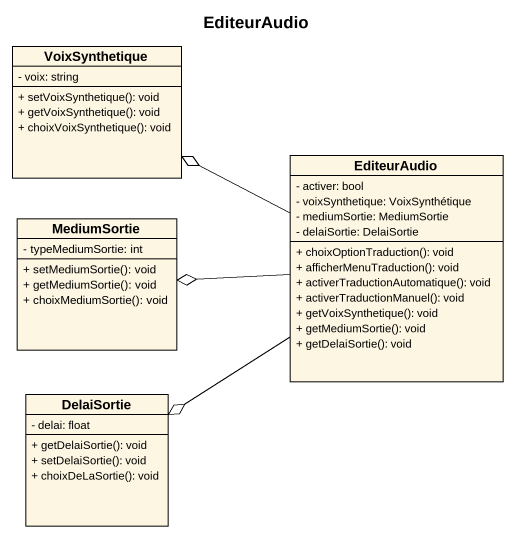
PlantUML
@startuml
title EditeurAudio
hide circle
hide empty members
skinparam classAttributeIconSize 0
class VoixSynthetique {
  - voix: string
  + setVoixSynthetique(): void
  + getVoixSynthetique(): void
  + choixVoixSynthetique(): void
}
class EditeurAudio {
  - activer: bool
  - voixSynthetique: VoixSynthétique
  - mediumSortie: MediumSortie
  - delaiSortie: DelaiSortie
  + choixOptionTraduction(): void
  + afficherMenuTraduction(): void
  + activerTraductionAutomatique(): void
  + activerTraductionManuel(): void
  + getVoixSynthetique(): void
  + getMediumSortie(): void
  + getDelaiSortie(): void
}
class MediumSortie {
  - typeMediumSortie: int
  + setMediumSortie(): void
  + getMediumSortie(): void
  + choixMediumSortie(): void
}
class DelaiSortie {
  - delai: float
  + getDelaiSortie(): void
  + setDelaiSortie(): void
  + choixDeLaSortie(): void
}
EditeurAudio -left-o VoixSynthetique
EditeurAudio -left-o MediumSortie
EditeurAudio --o DelaiSortie
@enduml
